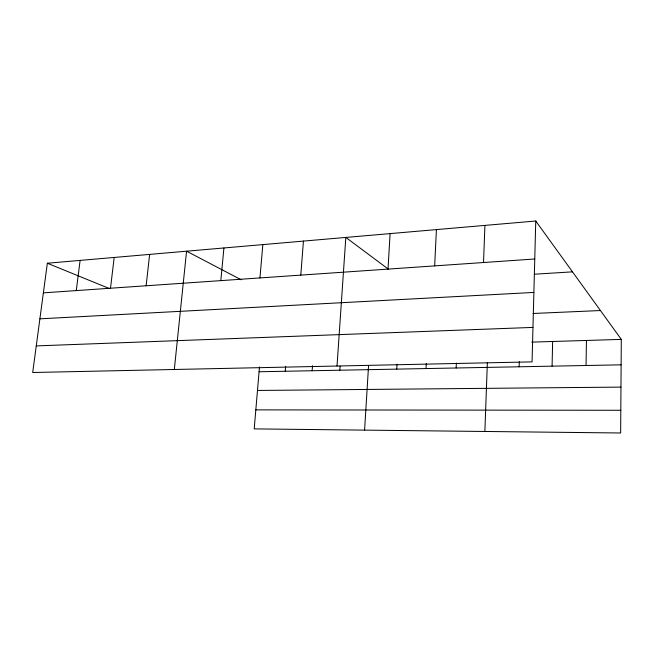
<?xml version="1.0" encoding="UTF-8"?>
<svg xmlns="http://www.w3.org/2000/svg" width="654" height="654" viewBox="0 0 654 654"><rect width="100%" height="100%" fill="white"/><g stroke="black" fill="none" stroke-linecap="round" stroke-linejoin="round"><path stroke-width="0.98" d="M535.757 221.011L532.062 361.875L32.7 372.502L47.35 263.235L535.757 221.011L621.3 339.393L620.646 432.989L254.202 428.885L259.483 366.902M586.066 365.504L586.434 340.456M552.09 366.15L552.63 341.486M519.145 366.788L519.292 361.719M484.876 431.468L487.361 362.406M483.527 262.524L484.916 225.401M456.157 367.989L456.361 363.076M426.024 368.562L426.277 363.51M434.665 265.892L436.422 229.595M396.757 369.126L397.035 364.139M388.018 269.105L390.103 233.601M364.589 430.119L368.554 365.733M339.835 370.213L340.105 366.158M337.014 366.027L345.819 237.427L388.419 269.186M312.154 370.744L312.522 365.749M300.791 275.113L303.44 241.089M285.242 371.259L285.635 366.33M259.949 277.925L262.843 244.604M220.807 280.623L223.921 247.964M174.324 369.494L186.57 251.193L241.154 279.765M146.136 285.773L149.635 254.39M110.501 288.226L114.18 257.455M76.281 290.58L80.115 260.398M43.385 292.853L534.759 258.992M534.334 274.214L572.495 271.851M39.894 318.833L533.885 292.428M533.1 313.479L600.446 310.536M36.264 345.909L532.961 327.409M531.767 342.124L621.3 339.393M259.074 371.758L621.12 364.834M257.48 390.454L620.965 387.103M255.82 409.878L620.809 410.279M47.35 263.235L109.463 288.577"/></g></svg>
